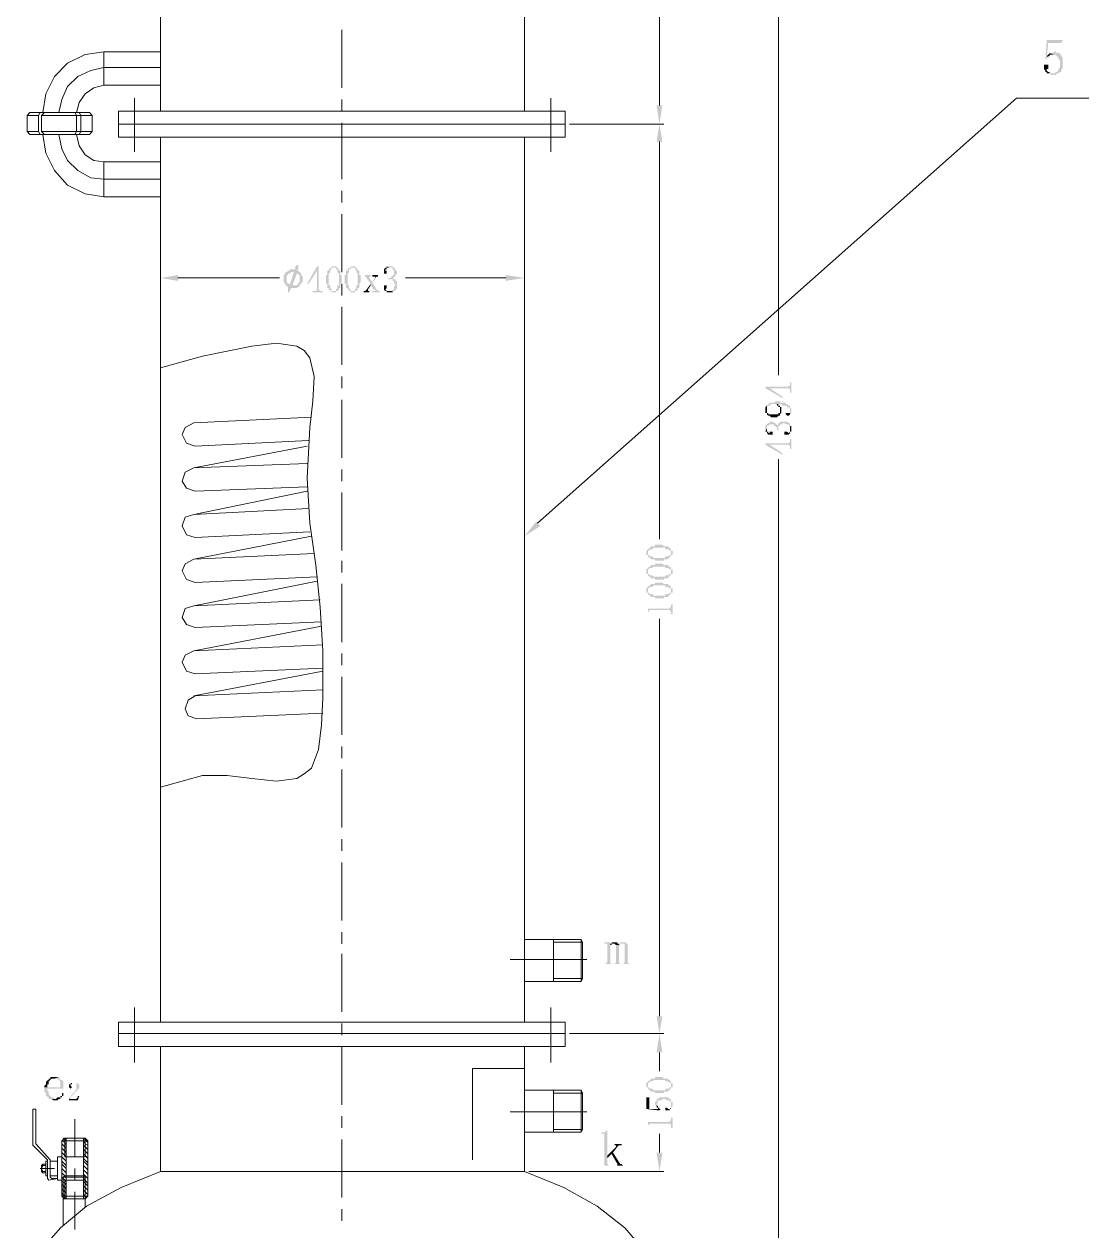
# Model space of a CAD drawing. Header units: millimetres. Extents: x 6 to 291, y 3 to 207.
# Drawn here: x 103.21 to 134.28, y 106.85 to 142.07 of the extents above; entities that cross this region are included whole.
import ezdxf

# ---------------------------------------------------------------- set-up
doc = ezdxf.new("R2010")
doc.units = ezdxf.units.MM

msp = doc.modelspace()

# ---------------------------------------------------------------- hatches: boundary and pattern name
h = msp.add_hatch(color=7)
h.dxf.hatch_style = 2
h.paths.add_polyline_path([(133.519192, 141.605), (133.053526, 141.605), (133.011192, 141.054667), (133.053526, 141.054667), (133.053526, 141.097), (133.095859, 141.097), (133.053526, 141.139333), (133.095859, 141.520333), (133.476859, 141.520333)])
h = msp.add_hatch(color=7)
h.dxf.hatch_style = 2
h.paths.add_polyline_path([(133.265192, 141.266333), (133.222859, 141.224), (133.138192, 141.224), (133.265192, 141.181667), (133.307526, 141.181667), (133.349859, 141.139333), (133.392192, 141.097), (133.392192, 141.054667), (133.434526, 141.012333), (133.434526, 140.885333), (133.434526, 140.800667), (133.392192, 140.758333), (133.392192, 140.716), (133.349859, 140.673667), (133.307526, 140.673667), (133.307526, 140.631333), (133.095859, 140.631333), (133.138192, 140.631333), (133.180526, 140.589), (133.307526, 140.589), (133.349859, 140.631333), (133.392192, 140.631333), (133.434526, 140.673667), (133.476859, 140.673667), (133.476859, 140.758333), (133.519192, 140.758333), (133.519192, 140.800667), (133.519192, 140.927667), (133.519192, 140.97), (133.519192, 141.054667), (133.519192, 141.097), (133.476859, 141.139333), (133.476859, 141.181667), (133.434526, 141.181667), (133.434526, 141.224), (133.349859, 141.224), (133.307526, 141.266333)])
h = msp.add_hatch(color=7)
h.dxf.hatch_style = 2
h.paths.add_polyline_path([(133.053526, 140.885333), (132.968859, 140.885333), (132.968859, 140.800667), (132.968859, 140.758333), (133.011192, 140.716), (133.011192, 140.673667), (133.053526, 140.673667), (133.053526, 140.631333), (133.222859, 140.631333), (133.138192, 140.631333), (133.138192, 140.673667), (133.095859, 140.673667), (133.053526, 140.716), (133.053526, 140.758333), (133.095859, 140.758333), (133.095859, 140.843), (133.095859, 140.885333)])
h = msp.add_hatch(color=7)
h.dxf.hatch_style = 2
h.paths.add_polyline_path([(133.138192, 141.224), (133.095859, 141.181667), (133.053526, 141.139333), (133.095859, 141.097), (133.095859, 141.139333), (133.138192, 141.139333), (133.138192, 141.181667), (133.265192, 141.181667)])
at = {"true_color": 0x00ff00}
h = msp.add_hatch(color=3, dxfattribs=at)
h.dxf.hatch_style = 2
h.paths.add_polyline_path([(121.665859, 139.7), (121.835192, 139.7), (121.750526, 139.149667)])
h = msp.add_hatch(color=3, dxfattribs=at)
h.dxf.hatch_style = 2
h.paths.add_polyline_path([(121.665859, 138.641667), (121.835192, 138.641667), (121.750526, 139.149667)])
h = msp.add_hatch(color=3, dxfattribs=at)
h.dxf.hatch_style = 2
h.paths.add_polyline_path([(111.167192, 135.043333), (111.124859, 135.001), (111.124859, 134.916333), (110.955526, 134.916333), (110.955526, 134.874), (110.913192, 134.874), (110.870859, 134.831667), (110.828526, 134.831667), (110.828526, 134.789333), (110.786192, 134.747), (110.786192, 134.704667), (110.786192, 134.62), (110.786192, 134.535333), (110.828526, 134.493), (110.828526, 134.450667), (110.955526, 134.450667), (110.955526, 134.493), (110.913192, 134.493), (110.870859, 134.535333), (110.870859, 134.577667), (110.870859, 134.62), (110.870859, 134.662333), (110.870859, 134.704667), (110.870859, 134.747), (110.913192, 134.747), (110.913192, 134.789333), (110.955526, 134.789333), (110.997859, 134.831667), (111.251859, 134.831667), (111.209526, 134.874), (111.167192, 134.874), (111.209526, 134.916333), (111.209526, 134.958667), (111.209526, 135.001), (111.209526, 135.043333)])
h = msp.add_hatch(color=3, dxfattribs=at)
h.dxf.hatch_style = 2
h.paths.add_polyline_path([(111.040192, 134.916333), (110.997859, 134.916333), (111.124859, 134.916333), (111.082526, 134.916333)])
h = msp.add_hatch(color=3, dxfattribs=at)
h.dxf.hatch_style = 2
h.paths.add_polyline_path([(111.802192, 135.001), (111.759859, 135.001), (111.463526, 134.493), (111.759859, 134.493), (111.759859, 134.323667), (111.717526, 134.281333), (111.632859, 134.281333), (111.632859, 134.239), (111.929192, 134.239), (111.929192, 134.281333), (111.844526, 134.281333), (111.802192, 134.323667), (111.802192, 134.493), (111.929192, 134.493), (111.505859, 134.493), (111.759859, 134.874)])
h = msp.add_hatch(color=3, dxfattribs=at)
h.dxf.hatch_style = 2
h.paths.add_polyline_path([(111.802192, 135.001), (111.759859, 134.874), (111.759859, 134.493), (111.505859, 134.493), (111.802192, 134.493)])
h = msp.add_hatch(color=3, dxfattribs=at)
h.dxf.hatch_style = 2
h.paths.add_polyline_path([(112.140859, 134.958667), (112.098526, 134.916333), (112.098526, 134.874), (112.056192, 134.874), (112.056192, 134.831667), (112.056192, 134.789333), (112.056192, 134.747), (112.013859, 134.747), (112.013859, 134.704667), (112.013859, 134.662333), (112.013859, 134.62), (112.013859, 134.577667), (112.013859, 134.535333), (112.013859, 134.493), (112.056192, 134.493), (112.056192, 134.450667), (112.056192, 134.408333), (112.056192, 134.366), (112.098526, 134.366), (112.098526, 134.323667), (112.140859, 134.323667), (112.140859, 134.281333), (112.183192, 134.281333), (112.183192, 134.239), (112.310192, 134.239), (112.310192, 134.281333), (112.352526, 134.281333), (112.183192, 134.281333), (112.183192, 134.323667), (112.140859, 134.366), (112.140859, 134.408333), (112.140859, 134.450667), (112.098526, 134.450667), (112.098526, 134.493), (112.098526, 134.535333), (112.098526, 134.577667), (112.098526, 134.662333), (112.098526, 134.704667), (112.098526, 134.747), (112.098526, 134.789333), (112.140859, 134.831667), (112.140859, 134.874), (112.140859, 134.916333), (112.183192, 134.916333), (112.183192, 134.958667), (112.225526, 134.958667)])
h = msp.add_hatch(color=3, dxfattribs=at)
h.dxf.hatch_style = 2
h.paths.add_polyline_path([(112.225526, 135.001), (112.183192, 135.001), (112.183192, 134.958667), (112.140859, 134.958667), (112.310192, 134.958667), (112.310192, 134.916333), (112.352526, 134.916333), (112.352526, 134.874), (112.352526, 134.831667), (112.394859, 134.789333), (112.394859, 134.747), (112.394859, 134.662333), (112.394859, 134.62), (112.394859, 134.535333), (112.394859, 134.493), (112.394859, 134.450667), (112.352526, 134.450667), (112.352526, 134.408333), (112.352526, 134.366), (112.310192, 134.323667), (112.310192, 134.281333), (112.225526, 134.281333), (112.352526, 134.281333), (112.394859, 134.323667), (112.394859, 134.366), (112.437192, 134.366), (112.437192, 134.408333), (112.437192, 134.450667), (112.437192, 134.493), (112.479526, 134.535333), (112.479526, 134.62), (112.479526, 134.662333), (112.479526, 134.747), (112.437192, 134.747), (112.437192, 134.789333), (112.437192, 134.831667), (112.437192, 134.874), (112.394859, 134.874), (112.394859, 134.916333), (112.352526, 134.958667), (112.310192, 135.001), (112.267859, 135.001)])
h = msp.add_hatch(color=3, dxfattribs=at)
h.dxf.hatch_style = 2
h.paths.add_polyline_path([(112.691192, 134.958667), (112.648859, 134.916333), (112.648859, 134.874), (112.606526, 134.874), (112.606526, 134.831667), (112.606526, 134.789333), (112.606526, 134.747), (112.564192, 134.747), (112.564192, 134.704667), (112.564192, 134.662333), (112.564192, 134.62), (112.564192, 134.577667), (112.564192, 134.535333), (112.564192, 134.493), (112.606526, 134.493), (112.606526, 134.450667), (112.606526, 134.408333), (112.606526, 134.366), (112.648859, 134.366), (112.648859, 134.323667), (112.691192, 134.323667), (112.691192, 134.281333), (112.733526, 134.281333), (112.733526, 134.239), (112.860526, 134.239), (112.860526, 134.281333), (112.902859, 134.281333), (112.733526, 134.281333), (112.733526, 134.323667), (112.691192, 134.366), (112.691192, 134.408333), (112.691192, 134.450667), (112.648859, 134.450667), (112.648859, 134.493), (112.648859, 134.535333), (112.648859, 134.577667), (112.648859, 134.662333), (112.648859, 134.704667), (112.648859, 134.747), (112.648859, 134.789333), (112.691192, 134.831667), (112.691192, 134.874), (112.691192, 134.916333), (112.733526, 134.916333), (112.733526, 134.958667), (112.775859, 134.958667)])
h = msp.add_hatch(color=3, dxfattribs=at)
h.dxf.hatch_style = 2
h.paths.add_polyline_path([(112.775859, 135.001), (112.733526, 135.001), (112.733526, 134.958667), (112.691192, 134.958667), (112.860526, 134.958667), (112.860526, 134.916333), (112.902859, 134.916333), (112.902859, 134.874), (112.902859, 134.831667), (112.945192, 134.789333), (112.945192, 134.747), (112.945192, 134.662333), (112.945192, 134.62), (112.945192, 134.535333), (112.945192, 134.493), (112.945192, 134.450667), (112.902859, 134.450667), (112.902859, 134.408333), (112.902859, 134.366), (112.860526, 134.323667), (112.860526, 134.281333), (112.775859, 134.281333), (112.902859, 134.281333), (112.945192, 134.323667), (112.945192, 134.366), (112.987526, 134.366), (112.987526, 134.408333), (112.987526, 134.450667), (112.987526, 134.493), (113.029859, 134.535333), (113.029859, 134.62), (113.029859, 134.662333), (113.029859, 134.747), (112.987526, 134.747), (112.987526, 134.789333), (112.987526, 134.831667), (112.987526, 134.874), (112.945192, 134.874), (112.945192, 134.916333), (112.902859, 134.958667), (112.860526, 135.001), (112.818192, 135.001)])
h = msp.add_hatch(color=3, dxfattribs=at)
h.dxf.hatch_style = 2
h.paths.add_polyline_path([(113.791859, 135.001), (113.791859, 134.958667), (113.749526, 134.958667), (113.707192, 134.916333), (113.707192, 134.874), (113.707192, 134.831667), (113.707192, 134.789333), (113.791859, 134.789333), (113.791859, 134.831667), (113.791859, 134.874), (113.749526, 134.874), (113.749526, 134.916333), (113.791859, 134.916333), (113.791859, 134.958667), (113.876526, 134.958667)])
h = msp.add_hatch(color=3, dxfattribs=at)
h.dxf.hatch_style = 2
h.paths.add_polyline_path([(113.876526, 135.001), (113.791859, 135.001), (113.876526, 134.958667), (113.961192, 134.958667), (113.961192, 134.916333), (114.003526, 134.874), (114.003526, 134.831667), (114.003526, 134.789333), (114.003526, 134.747), (113.961192, 134.747), (113.961192, 134.704667), (113.918859, 134.704667), (113.918859, 134.662333), (113.834192, 134.662333), (113.834192, 134.62), (113.961192, 134.62), (113.961192, 134.577667), (114.003526, 134.577667), (114.003526, 134.535333), (114.003526, 134.493), (114.045859, 134.493), (114.045859, 134.450667), (114.003526, 134.408333), (114.003526, 134.366), (114.003526, 134.323667), (113.961192, 134.323667), (113.961192, 134.281333), (113.876526, 134.281333), (114.045859, 134.281333), (114.045859, 134.323667), (114.088192, 134.366), (114.088192, 134.408333), (114.088192, 134.450667), (114.088192, 134.493), (114.088192, 134.535333), (114.088192, 134.577667), (114.045859, 134.577667), (114.045859, 134.62), (114.003526, 134.62), (113.961192, 134.662333), (114.003526, 134.662333), (114.003526, 134.704667), (114.045859, 134.704667), (114.045859, 134.747), (114.088192, 134.789333), (114.088192, 134.831667), (114.088192, 134.874), (114.045859, 134.874), (114.045859, 134.916333), (114.003526, 134.958667), (113.961192, 135.001), (113.918859, 135.001)])
h = msp.add_hatch(color=3, dxfattribs=at)
h.dxf.hatch_style = 2
h.paths.add_polyline_path([(107.695859, 134.747), (107.695859, 134.577667), (107.187859, 134.662333)])
h = msp.add_hatch(color=3, dxfattribs=at)
h.dxf.hatch_style = 2
h.paths.add_polyline_path([(111.251859, 134.831667), (111.040192, 134.831667), (111.082526, 134.831667), (110.955526, 134.450667), (110.828526, 134.450667), (110.870859, 134.450667), (110.870859, 134.408333), (111.040192, 134.450667), (111.167192, 134.789333), (111.294192, 134.789333)])
h = msp.add_hatch(color=3, dxfattribs=at)
h.dxf.hatch_style = 2
h.paths.add_polyline_path([(111.294192, 134.789333), (111.167192, 134.789333), (111.209526, 134.789333), (111.209526, 134.747), (111.251859, 134.747), (111.251859, 134.704667), (111.251859, 134.62), (111.251859, 134.577667), (111.251859, 134.535333), (111.209526, 134.535333), (111.209526, 134.493), (111.167192, 134.450667), (111.040192, 134.450667), (110.870859, 134.408333), (110.913192, 134.408333), (110.913192, 134.366), (110.913192, 134.281333), (110.913192, 134.239), (110.955526, 134.239), (110.955526, 134.281333), (110.997859, 134.366), (111.167192, 134.366), (111.209526, 134.408333), (111.251859, 134.408333), (111.251859, 134.450667), (111.294192, 134.493), (111.294192, 134.535333), (111.336526, 134.535333), (111.336526, 134.577667), (111.336526, 134.62), (111.336526, 134.662333), (111.336526, 134.704667), (111.294192, 134.747)])
h = msp.add_hatch(color=3, dxfattribs=at)
h.dxf.hatch_style = 2
h.paths.add_polyline_path([(113.326192, 134.747), (113.156859, 134.747), (113.156859, 134.704667), (113.199192, 134.704667), (113.199192, 134.662333), (113.326192, 134.493), (113.326192, 134.450667), (113.410859, 134.323667), (113.453192, 134.323667), (113.453192, 134.281333), (113.368526, 134.281333), (113.368526, 134.239), (113.580192, 134.239), (113.580192, 134.281333), (113.537859, 134.281333), (113.495526, 134.323667), (113.368526, 134.535333), (113.283859, 134.662333), (113.283859, 134.704667), (113.326192, 134.704667)])
h = msp.add_hatch(color=3, dxfattribs=at)
h.dxf.hatch_style = 2
h.paths.add_polyline_path([(113.537859, 134.747), (113.368526, 134.747), (113.368526, 134.704667), (113.453192, 134.704667), (113.453192, 134.662333), (113.368526, 134.535333), (113.495526, 134.704667), (113.537859, 134.704667)])
h = msp.add_hatch(color=3, dxfattribs=at)
h.dxf.hatch_style = 2
h.paths.add_polyline_path([(117.263192, 134.747), (117.263192, 134.577667), (117.813526, 134.662333)])
h = msp.add_hatch(color=3, dxfattribs=at)
h.dxf.hatch_style = 2
h.paths.add_polyline_path([(111.124859, 134.366), (110.997859, 134.366), (111.082526, 134.366)])
h = msp.add_hatch(color=3, dxfattribs=at)
h.dxf.hatch_style = 2
h.paths.add_polyline_path([(113.326192, 134.493), (113.199192, 134.323667), (113.156859, 134.281333), (113.114526, 134.281333), (113.114526, 134.239), (113.283859, 134.239), (113.283859, 134.281333), (113.241526, 134.281333), (113.241526, 134.323667), (113.326192, 134.450667)])
h = msp.add_hatch(color=3, dxfattribs=at)
h.dxf.hatch_style = 2
h.paths.add_polyline_path([(113.749526, 134.450667), (113.707192, 134.450667), (113.707192, 134.408333), (113.707192, 134.366), (113.707192, 134.323667), (113.749526, 134.281333), (113.791859, 134.281333), (113.791859, 134.239), (113.961192, 134.239), (113.961192, 134.281333), (114.003526, 134.281333), (113.791859, 134.281333), (113.749526, 134.323667), (113.791859, 134.366), (113.791859, 134.408333), (113.791859, 134.450667)])
h = msp.add_hatch(color=3, dxfattribs=at)
h.dxf.hatch_style = 2
h.paths.add_polyline_path([(124.840859, 131.487333), (124.840859, 131.445), (125.348859, 131.148667), (125.348859, 131.445), (125.518192, 131.445), (125.560526, 131.402667), (125.560526, 131.318), (125.602859, 131.318), (125.602859, 131.614333), (125.560526, 131.614333), (125.560526, 131.572), (125.560526, 131.529667), (125.518192, 131.487333), (125.348859, 131.487333), (125.348859, 131.614333), (125.348859, 131.191), (124.967859, 131.445)])
h = msp.add_hatch(color=3, dxfattribs=at)
h.dxf.hatch_style = 2
h.paths.add_polyline_path([(124.840859, 131.487333), (124.967859, 131.445), (125.348859, 131.445), (125.348859, 131.191), (125.348859, 131.487333)])
h = msp.add_hatch(color=3, dxfattribs=at)
h.dxf.hatch_style = 2
h.paths.add_polyline_path([(124.883192, 130.937), (124.883192, 130.81), (124.883192, 130.894667), (124.925526, 130.937), (124.967859, 130.937), (125.010192, 130.979333), (125.137192, 130.979333), (125.179526, 130.937), (125.179526, 130.979333), (125.306526, 130.979333), (125.348859, 130.937), (125.475859, 130.937), (125.475859, 130.894667), (125.518192, 130.894667), (125.518192, 130.852333), (125.560526, 130.852333), (125.560526, 130.81), (125.560526, 130.683), (125.602859, 130.725333), (125.602859, 130.767667), (125.602859, 130.81), (125.602859, 130.852333), (125.560526, 130.852333), (125.560526, 130.894667), (125.560526, 130.937), (125.518192, 130.937), (125.475859, 130.979333), (125.433526, 130.979333), (125.433526, 131.021667), (125.264192, 131.021667), (125.264192, 131.064), (125.137192, 131.064), (125.094859, 131.021667), (124.967859, 131.021667), (124.925526, 130.979333)])
h = msp.add_hatch(color=3, dxfattribs=at)
h.dxf.hatch_style = 2
h.paths.add_polyline_path([(124.840859, 130.81), (124.840859, 130.767667), (124.840859, 130.725333), (124.883192, 130.725333), (124.883192, 130.683), (124.925526, 130.640667), (124.967859, 130.640667), (125.010192, 130.598333), (125.179526, 130.598333), (125.221859, 130.640667), (125.264192, 130.640667), (125.264192, 130.81), (125.264192, 130.767667), (125.264192, 130.725333), (125.221859, 130.725333), (125.221859, 130.683), (124.925526, 130.683), (124.925526, 130.725333), (124.883192, 130.725333), (124.883192, 130.767667), (124.883192, 130.81), (124.883192, 130.937), (124.840859, 130.894667), (124.840859, 130.852333)])
h = msp.add_hatch(color=3, dxfattribs=at)
h.dxf.hatch_style = 2
h.paths.add_polyline_path([(125.179526, 130.937), (125.221859, 130.937), (125.221859, 130.894667), (125.264192, 130.894667), (125.264192, 130.852333), (125.264192, 130.81), (125.264192, 130.683), (125.306526, 130.725333), (125.306526, 130.767667), (125.306526, 130.81), (125.306526, 130.852333), (125.306526, 130.894667), (125.264192, 130.894667), (125.264192, 130.937), (125.221859, 130.937), (125.221859, 130.979333), (125.179526, 130.979333)])
h = msp.add_hatch(color=3, dxfattribs=at)
h.dxf.hatch_style = 2
h.paths.add_polyline_path([(125.433526, 130.683), (125.475859, 130.640667), (125.518192, 130.640667), (125.560526, 130.683), (125.560526, 130.767667), (125.560526, 130.725333), (125.433526, 130.725333)])
h = msp.add_hatch(color=3, dxfattribs=at)
h.dxf.hatch_style = 2
h.paths.add_polyline_path([(124.840859, 130.259667), (124.840859, 130.217333), (124.840859, 130.175), (124.883192, 130.259667), (124.883192, 130.302), (124.883192, 130.344333), (124.925526, 130.344333), (124.967859, 130.386667), (125.094859, 130.386667), (125.094859, 130.344333), (125.137192, 130.344333), (125.137192, 130.302), (125.179526, 130.302), (125.179526, 130.259667), (125.179526, 130.217333), (125.221859, 130.217333), (125.221859, 130.302), (125.221859, 130.344333), (125.264192, 130.344333), (125.264192, 130.386667), (125.348859, 130.386667), (125.348859, 130.429), (125.391192, 130.429), (125.433526, 130.386667), (125.518192, 130.386667), (125.518192, 130.344333), (125.560526, 130.344333), (125.560526, 130.302), (125.560526, 130.259667), (125.560526, 130.386667), (125.560526, 130.429), (125.518192, 130.429), (125.475859, 130.471333), (125.264192, 130.471333), (125.264192, 130.429), (125.221859, 130.429), (125.221859, 130.386667), (125.179526, 130.344333), (125.179526, 130.386667), (125.137192, 130.386667), (125.137192, 130.429), (125.094859, 130.429), (125.052526, 130.471333), (124.967859, 130.471333), (124.967859, 130.429), (124.925526, 130.429), (124.883192, 130.386667), (124.840859, 130.344333), (124.840859, 130.302)])
h = msp.add_hatch(color=3, dxfattribs=at)
h.dxf.hatch_style = 2
h.paths.add_polyline_path([(125.391192, 130.132667), (125.391192, 130.090333), (125.518192, 130.090333), (125.560526, 130.132667), (125.560526, 130.175), (125.602859, 130.175), (125.602859, 130.217333), (125.602859, 130.259667), (125.602859, 130.302), (125.602859, 130.344333), (125.560526, 130.344333), (125.560526, 130.386667), (125.560526, 130.259667), (125.560526, 130.217333), (125.560526, 130.175), (125.518192, 130.132667), (125.475859, 130.175), (125.391192, 130.175)])
h = msp.add_hatch(color=3, dxfattribs=at)
h.dxf.hatch_style = 2
h.paths.add_polyline_path([(124.840859, 130.175), (124.883192, 130.175), (124.883192, 130.132667), (124.925526, 130.090333), (125.052526, 130.090333), (125.052526, 130.132667), (125.052526, 130.175), (124.967859, 130.175), (124.967859, 130.132667), (124.925526, 130.132667), (124.925526, 130.175), (124.883192, 130.175), (124.883192, 130.217333), (124.883192, 130.259667)])
h = msp.add_hatch(color=3, dxfattribs=at)
h.dxf.hatch_style = 2
h.paths.add_polyline_path([(124.840859, 129.836333), (124.840859, 129.794), (125.348859, 129.497667), (125.348859, 129.794), (125.518192, 129.794), (125.560526, 129.751667), (125.560526, 129.667), (125.602859, 129.667), (125.602859, 129.963333), (125.560526, 129.963333), (125.560526, 129.921), (125.560526, 129.878667), (125.518192, 129.836333), (125.348859, 129.836333), (125.348859, 129.963333), (125.348859, 129.54), (124.967859, 129.794)])
h = msp.add_hatch(color=3, dxfattribs=at)
h.dxf.hatch_style = 2
h.paths.add_polyline_path([(124.840859, 129.836333), (124.967859, 129.794), (125.348859, 129.794), (125.348859, 129.54), (125.348859, 129.836333)])
h = msp.add_hatch(color=3, dxfattribs=at)
h.dxf.hatch_style = 2
h.paths.add_polyline_path([(118.279192, 127.423333), (117.813526, 127.127), (118.152192, 127.550333)])
h = msp.add_hatch(color=3, dxfattribs=at)
h.dxf.hatch_style = 2
h.paths.add_polyline_path([(121.369526, 126.661333), (121.369526, 126.619), (121.369526, 126.576667), (121.411859, 126.576667), (121.411859, 126.534333), (121.411859, 126.661333), (121.411859, 126.703667), (121.454192, 126.703667), (121.454192, 126.746), (121.538859, 126.746), (121.581192, 126.788333), (121.919859, 126.788333), (121.919859, 126.746), (122.004526, 126.746), (122.046859, 126.703667), (122.089192, 126.703667), (122.089192, 126.661333), (122.089192, 126.746), (122.046859, 126.788333), (122.004526, 126.788333), (122.004526, 126.830667), (121.877526, 126.830667), (121.835192, 126.873), (121.623526, 126.873), (121.623526, 126.830667), (121.496526, 126.830667), (121.496526, 126.788333), (121.454192, 126.788333), (121.411859, 126.746), (121.369526, 126.703667)])
h = msp.add_hatch(color=3, dxfattribs=at)
h.dxf.hatch_style = 2
h.paths.add_polyline_path([(121.411859, 126.534333), (121.454192, 126.492), (121.496526, 126.492), (121.496526, 126.449667), (121.623526, 126.449667), (121.623526, 126.407333), (121.877526, 126.407333), (121.877526, 126.449667), (122.004526, 126.449667), (122.004526, 126.492), (122.046859, 126.492), (122.046859, 126.534333), (122.089192, 126.534333), (122.089192, 126.576667), (122.131526, 126.576667), (122.131526, 126.619), (122.131526, 126.661333), (122.131526, 126.703667), (122.089192, 126.703667), (122.089192, 126.746), (122.089192, 126.619), (122.089192, 126.576667), (122.046859, 126.576667), (122.004526, 126.534333), (121.919859, 126.534333), (121.919859, 126.492), (121.581192, 126.492), (121.538859, 126.534333), (121.454192, 126.534333), (121.454192, 126.576667), (121.411859, 126.576667), (121.411859, 126.619), (121.411859, 126.661333)])
h = msp.add_hatch(color=3, dxfattribs=at)
h.dxf.hatch_style = 2
h.paths.add_polyline_path([(121.369526, 126.111), (121.369526, 126.068667), (121.369526, 126.026333), (121.411859, 126.026333), (121.411859, 125.984), (121.411859, 126.111), (121.411859, 126.153333), (121.454192, 126.153333), (121.454192, 126.195667), (121.538859, 126.195667), (121.581192, 126.238), (121.919859, 126.238), (121.919859, 126.195667), (122.004526, 126.195667), (122.046859, 126.153333), (122.089192, 126.153333), (122.089192, 126.111), (122.089192, 126.195667), (122.046859, 126.238), (122.004526, 126.238), (122.004526, 126.280333), (121.877526, 126.280333), (121.835192, 126.322667), (121.623526, 126.322667), (121.623526, 126.280333), (121.496526, 126.280333), (121.496526, 126.238), (121.454192, 126.238), (121.411859, 126.195667), (121.369526, 126.153333)])
h = msp.add_hatch(color=3, dxfattribs=at)
h.dxf.hatch_style = 2
h.paths.add_polyline_path([(121.411859, 125.984), (121.454192, 125.941667), (121.496526, 125.941667), (121.496526, 125.899333), (121.623526, 125.899333), (121.623526, 125.857), (121.877526, 125.857), (121.877526, 125.899333), (122.004526, 125.899333), (122.004526, 125.941667), (122.046859, 125.941667), (122.046859, 125.984), (122.089192, 125.984), (122.089192, 126.026333), (122.131526, 126.026333), (122.131526, 126.068667), (122.131526, 126.111), (122.131526, 126.153333), (122.089192, 126.153333), (122.089192, 126.195667), (122.089192, 126.068667), (122.089192, 126.026333), (122.046859, 126.026333), (122.004526, 125.984), (121.919859, 125.984), (121.919859, 125.941667), (121.581192, 125.941667), (121.538859, 125.984), (121.454192, 125.984), (121.454192, 126.026333), (121.411859, 126.026333), (121.411859, 126.068667), (121.411859, 126.111)])
h = msp.add_hatch(color=3, dxfattribs=at)
h.dxf.hatch_style = 2
h.paths.add_polyline_path([(121.369526, 125.560667), (121.369526, 125.518333), (121.369526, 125.476), (121.411859, 125.476), (121.411859, 125.433667), (121.411859, 125.560667), (121.411859, 125.603), (121.454192, 125.603), (121.454192, 125.645333), (121.538859, 125.645333), (121.581192, 125.687667), (121.919859, 125.687667), (121.919859, 125.645333), (122.004526, 125.645333), (122.046859, 125.603), (122.089192, 125.603), (122.089192, 125.560667), (122.089192, 125.645333), (122.046859, 125.687667), (122.004526, 125.687667), (122.004526, 125.73), (121.877526, 125.73), (121.835192, 125.772333), (121.623526, 125.772333), (121.623526, 125.73), (121.496526, 125.73), (121.496526, 125.687667), (121.454192, 125.687667), (121.411859, 125.645333), (121.369526, 125.603)])
h = msp.add_hatch(color=3, dxfattribs=at)
h.dxf.hatch_style = 2
h.paths.add_polyline_path([(121.411859, 125.433667), (121.454192, 125.391333), (121.496526, 125.391333), (121.496526, 125.349), (121.623526, 125.349), (121.623526, 125.306667), (121.877526, 125.306667), (121.877526, 125.349), (122.004526, 125.349), (122.004526, 125.391333), (122.046859, 125.391333), (122.046859, 125.433667), (122.089192, 125.433667), (122.089192, 125.476), (122.131526, 125.476), (122.131526, 125.518333), (122.131526, 125.560667), (122.131526, 125.603), (122.089192, 125.603), (122.089192, 125.645333), (122.089192, 125.518333), (122.089192, 125.476), (122.046859, 125.476), (122.004526, 125.433667), (121.919859, 125.433667), (121.919859, 125.391333), (121.581192, 125.391333), (121.538859, 125.433667), (121.454192, 125.433667), (121.454192, 125.476), (121.411859, 125.476), (121.411859, 125.518333), (121.411859, 125.560667)])
h = msp.add_hatch(color=3, dxfattribs=at)
h.dxf.hatch_style = 2
h.paths.add_polyline_path([(121.369526, 125.010333), (121.411859, 125.010333), (121.411859, 124.968), (121.411859, 124.925667), (121.454192, 124.925667), (121.454192, 124.883333), (121.454192, 124.841), (121.454192, 124.925667), (121.454192, 124.968), (122.046859, 124.968), (122.089192, 124.925667), (122.089192, 124.883333), (122.089192, 124.841), (122.131526, 124.841), (122.131526, 125.137333), (122.089192, 125.137333), (122.089192, 125.095), (122.089192, 125.052667), (122.046859, 125.052667), (122.046859, 125.010333), (122.004526, 125.010333)])
at = {"true_color": 0x00b8b8}
h = msp.add_hatch(color=132, dxfattribs=at)
h.dxf.hatch_style = 2
h.paths.add_polyline_path([(120.311192, 115.273667), (120.141859, 115.273667), (120.141859, 115.231333), (120.226526, 115.231333), (120.226526, 114.681), (120.184192, 114.681), (120.184192, 114.638667), (120.141859, 114.638667), (120.353526, 114.638667), (120.311192, 114.681), (120.311192, 115.146667), (120.311192, 115.189)])
h = msp.add_hatch(color=132, dxfattribs=at)
h.dxf.hatch_style = 2
h.paths.add_polyline_path([(120.353526, 115.231333), (120.311192, 115.231333), (120.311192, 115.189), (120.353526, 115.189), (120.353526, 115.231333), (120.438192, 115.231333)])
h = msp.add_hatch(color=132, dxfattribs=at)
h.dxf.hatch_style = 2
h.paths.add_polyline_path([(120.438192, 115.273667), (120.353526, 115.273667), (120.353526, 115.231333), (120.438192, 115.231333), (120.480526, 115.189), (120.565192, 115.189), (120.565192, 115.231333), (120.522859, 115.231333), (120.522859, 115.273667), (120.480526, 115.273667)])
h = msp.add_hatch(color=132, dxfattribs=at)
h.dxf.hatch_style = 2
h.paths.add_polyline_path([(120.692192, 115.273667), (120.607526, 115.273667), (120.607526, 115.231333), (120.565192, 115.231333), (120.565192, 115.189), (120.480526, 115.189), (120.480526, 115.146667), (120.480526, 114.681), (120.438192, 114.638667), (120.607526, 114.638667), (120.565192, 114.681), (120.565192, 115.146667), (120.607526, 115.189), (120.607526, 115.231333), (120.776859, 115.231333), (120.776859, 115.273667), (120.734526, 115.273667)])
h = msp.add_hatch(color=132, dxfattribs=at)
h.dxf.hatch_style = 2
h.paths.add_polyline_path([(120.776859, 115.231333), (120.692192, 115.231333), (120.734526, 115.231333), (120.734526, 115.146667), (120.734526, 114.681), (120.692192, 114.638667), (120.861526, 114.638667), (120.819192, 114.681), (120.819192, 115.146667), (120.819192, 115.231333)])
at = {"true_color": 0x00ff00}
h = msp.add_hatch(color=3, dxfattribs=at)
h.dxf.hatch_style = 2
h.paths.add_polyline_path([(121.665859, 113.114667), (121.835192, 113.114667), (121.750526, 112.606667)])
h = msp.add_hatch(color=3, dxfattribs=at)
h.dxf.hatch_style = 2
h.paths.add_polyline_path([(121.665859, 112.056333), (121.835192, 112.056333), (121.750526, 112.606667)])
at = {"true_color": 0x00b8b8}
h = msp.add_hatch(color=132, dxfattribs=at)
h.dxf.hatch_style = 2
h.paths.add_polyline_path([(104.224526, 111.336667), (104.097526, 111.294333), (104.182192, 111.294333), (104.224526, 111.252), (104.266859, 111.209667), (104.266859, 111.125), (104.266859, 111.040333), (103.801192, 111.040333), (103.801192, 110.998), (103.801192, 110.913333), (103.843526, 110.871), (103.843526, 110.828667), (103.843526, 110.786333), (103.885859, 110.786333), (103.885859, 110.744), (103.928192, 110.744), (103.928192, 110.701667), (104.139859, 110.701667), (104.097526, 110.701667), (104.055192, 110.744), (104.012859, 110.744), (103.970526, 110.786333), (103.928192, 110.828667), (103.928192, 110.913333), (103.885859, 110.955667), (103.885859, 110.998), (104.351526, 110.998), (104.351526, 111.082667), (104.351526, 111.167333), (104.351526, 111.209667), (104.309192, 111.252), (104.266859, 111.252), (104.266859, 111.294333), (104.224526, 111.294333)])
h = msp.add_hatch(color=132, dxfattribs=at)
h.dxf.hatch_style = 2
h.paths.add_polyline_path([(104.097526, 111.336667), (103.970526, 111.336667), (103.970526, 111.294333), (103.928192, 111.294333), (103.928192, 111.252), (103.885859, 111.252), (103.885859, 111.209667), (103.843526, 111.209667), (103.843526, 111.167333), (103.843526, 111.125), (103.801192, 111.082667), (103.801192, 111.040333), (103.885859, 111.040333), (103.885859, 111.125), (103.928192, 111.125), (103.928192, 111.209667), (103.970526, 111.252), (104.012859, 111.294333), (104.097526, 111.294333), (104.224526, 111.336667), (104.139859, 111.336667)])
at = {"true_color": 0x00ff00}
h = msp.add_hatch(color=3, dxfattribs=at)
h.dxf.hatch_style = 2
h.paths.add_polyline_path([(121.369526, 111.125), (121.369526, 111.082667), (121.369526, 111.040333), (121.411859, 111.040333), (121.411859, 110.998), (121.411859, 111.125), (121.411859, 111.167333), (121.454192, 111.167333), (121.454192, 111.209667), (121.538859, 111.209667), (121.581192, 111.252), (121.919859, 111.252), (121.919859, 111.209667), (122.004526, 111.209667), (122.046859, 111.167333), (122.089192, 111.167333), (122.089192, 111.125), (122.089192, 111.209667), (122.046859, 111.252), (122.004526, 111.252), (122.004526, 111.294333), (121.877526, 111.294333), (121.835192, 111.336667), (121.623526, 111.336667), (121.623526, 111.294333), (121.496526, 111.294333), (121.496526, 111.252), (121.454192, 111.252), (121.411859, 111.209667), (121.369526, 111.167333)])
at = {"true_color": 0x00b8b8}
h = msp.add_hatch(color=132, dxfattribs=at)
h.dxf.hatch_style = 2
h.paths.add_polyline_path([(104.605526, 111.167333), (104.563192, 111.167333), (104.563192, 111.125), (104.520859, 111.125), (104.520859, 111.082667), (104.520859, 111.040333), (104.563192, 110.998), (104.605526, 111.040333), (104.563192, 111.082667), (104.563192, 111.125), (104.605526, 111.125), (104.605526, 111.167333), (104.647859, 111.167333)])
h = msp.add_hatch(color=132, dxfattribs=at)
h.dxf.hatch_style = 2
h.paths.add_polyline_path([(104.647859, 111.167333), (104.605526, 111.167333), (104.732526, 111.167333), (104.732526, 111.125), (104.732526, 111.082667), (104.732526, 111.040333), (104.732526, 110.998), (104.732526, 110.955667), (104.690192, 110.955667), (104.690192, 110.913333), (104.647859, 110.871), (104.605526, 110.828667), (104.563192, 110.786333), (104.563192, 110.744), (104.520859, 110.744), (104.520859, 110.701667), (104.563192, 110.701667), (104.563192, 110.744), (104.605526, 110.786333), (104.647859, 110.828667), (104.690192, 110.871), (104.690192, 110.913333), (104.732526, 110.913333), (104.774859, 110.955667), (104.774859, 110.998), (104.817192, 110.998), (104.817192, 111.040333), (104.817192, 111.082667), (104.817192, 111.125), (104.774859, 111.125), (104.774859, 111.167333), (104.690192, 111.167333)])
at = {"true_color": 0x00ff00}
h = msp.add_hatch(color=3, dxfattribs=at)
h.dxf.hatch_style = 2
h.paths.add_polyline_path([(121.411859, 110.998), (121.454192, 110.955667), (121.496526, 110.955667), (121.496526, 110.913333), (121.623526, 110.913333), (121.623526, 110.871), (121.877526, 110.871), (121.877526, 110.913333), (122.004526, 110.913333), (122.004526, 110.955667), (122.046859, 110.955667), (122.046859, 110.998), (122.089192, 110.998), (122.089192, 111.040333), (122.131526, 111.040333), (122.131526, 111.082667), (122.131526, 111.125), (122.131526, 111.167333), (122.089192, 111.167333), (122.089192, 111.209667), (122.089192, 111.082667), (122.089192, 111.040333), (122.046859, 111.040333), (122.004526, 110.998), (121.919859, 110.998), (121.919859, 110.955667), (121.581192, 110.955667), (121.538859, 110.998), (121.454192, 110.998), (121.454192, 111.040333), (121.411859, 111.040333), (121.411859, 111.082667), (121.411859, 111.125)])
at = {"true_color": 0x00b8b8}
h = msp.add_hatch(color=132, dxfattribs=at)
h.dxf.hatch_style = 2
h.paths.add_polyline_path([(104.309192, 110.871), (104.309192, 110.786333), (104.266859, 110.786333), (104.266859, 110.744), (104.182192, 110.744), (104.139859, 110.701667), (103.928192, 110.701667), (104.012859, 110.701667), (104.055192, 110.659333), (104.182192, 110.659333), (104.224526, 110.701667), (104.266859, 110.701667), (104.266859, 110.744), (104.309192, 110.744), (104.309192, 110.786333), (104.351526, 110.786333), (104.351526, 110.871)])
h = msp.add_hatch(color=132, dxfattribs=at)
h.dxf.hatch_style = 2
h.paths.add_polyline_path([(104.817192, 110.786333), (104.774859, 110.786333), (104.774859, 110.744), (104.732526, 110.701667), (104.520859, 110.701667), (104.520859, 110.659333), (104.774859, 110.659333)])
at = {"true_color": 0x00ff00}
h = msp.add_hatch(color=3, dxfattribs=at)
h.dxf.hatch_style = 2
h.paths.add_polyline_path([(121.369526, 110.744), (121.369526, 110.405333), (121.750526, 110.363), (121.792859, 110.405333), (121.750526, 110.405333), (121.750526, 110.447667), (121.708192, 110.405333), (121.454192, 110.405333), (121.454192, 110.744)])
h = msp.add_hatch(color=3, dxfattribs=at)
h.dxf.hatch_style = 2
h.paths.add_polyline_path([(121.623526, 110.574667), (121.623526, 110.532333), (121.665859, 110.49), (121.665859, 110.447667), (121.665859, 110.574667), (121.708192, 110.574667), (121.708192, 110.617), (121.708192, 110.659333), (121.835192, 110.659333), (121.835192, 110.701667), (121.919859, 110.701667), (121.962192, 110.659333), (122.046859, 110.659333), (122.046859, 110.617), (122.089192, 110.617), (122.089192, 110.574667), (122.089192, 110.447667), (122.131526, 110.49), (122.131526, 110.532333), (122.131526, 110.574667), (122.131526, 110.617), (122.089192, 110.617), (122.089192, 110.659333), (122.089192, 110.701667), (122.046859, 110.701667), (122.004526, 110.744), (121.750526, 110.744), (121.708192, 110.701667), (121.665859, 110.701667), (121.665859, 110.659333), (121.665859, 110.617), (121.623526, 110.617)])
h = msp.add_hatch(color=3, dxfattribs=at)
h.dxf.hatch_style = 2
h.paths.add_polyline_path([(121.665859, 110.447667), (121.708192, 110.447667), (121.708192, 110.405333), (121.750526, 110.447667), (121.708192, 110.447667), (121.708192, 110.49), (121.665859, 110.532333), (121.665859, 110.574667)])
h = msp.add_hatch(color=3, dxfattribs=at)
h.dxf.hatch_style = 2
h.paths.add_polyline_path([(121.919859, 110.405333), (121.919859, 110.363), (122.046859, 110.363), (122.046859, 110.405333), (122.089192, 110.405333), (122.089192, 110.532333), (122.089192, 110.49), (122.089192, 110.447667), (122.046859, 110.405333), (122.004526, 110.405333), (121.962192, 110.447667), (121.919859, 110.447667)])
h = msp.add_hatch(color=3, dxfattribs=at)
h.dxf.hatch_style = 2
h.paths.add_polyline_path([(121.369526, 110.024333), (121.411859, 110.024333), (121.411859, 109.982), (121.411859, 109.939667), (121.454192, 109.939667), (121.454192, 109.897333), (121.454192, 109.855), (121.454192, 109.939667), (121.454192, 109.982), (122.046859, 109.982), (122.089192, 109.939667), (122.089192, 109.897333), (122.089192, 109.855), (122.131526, 109.855), (122.131526, 110.151333), (122.089192, 110.151333), (122.089192, 110.109), (122.089192, 110.066667), (122.046859, 110.066667), (122.046859, 110.024333), (122.004526, 110.024333)])
at = {"true_color": 0x00b8b8}
h = msp.add_hatch(color=132, dxfattribs=at)
h.dxf.hatch_style = 2
h.paths.add_polyline_path([(120.226526, 109.770333), (120.184192, 109.770333), (120.184192, 109.728), (120.057192, 109.728), (120.057192, 109.685667), (120.141859, 109.685667), (120.141859, 108.796667), (120.141859, 108.754333), (120.057192, 108.754333), (120.311192, 108.754333), (120.268859, 108.754333), (120.226526, 108.796667), (120.226526, 109.050667)])
h = msp.add_hatch(color=132, dxfattribs=at)
h.dxf.hatch_style = 2
h.paths.add_polyline_path([(120.649859, 109.389333), (120.438192, 109.389333), (120.438192, 109.347), (120.480526, 109.347), (120.480526, 109.304667), (120.226526, 109.050667), (120.226526, 108.966), (120.353526, 109.093), (120.395859, 109.135333), (120.522859, 109.304667), (120.565192, 109.347), (120.649859, 109.347)])
h = msp.add_hatch(color=132, dxfattribs=at)
h.dxf.hatch_style = 2
h.paths.add_polyline_path([(120.395859, 109.135333), (120.353526, 109.093), (120.522859, 108.796667), (120.522859, 108.754333), (120.480526, 108.754333), (120.692192, 108.754333), (120.649859, 108.796667), (120.607526, 108.796667)])
at = {"true_color": 0x00ff00}
h = msp.add_hatch(color=3, dxfattribs=at)
h.dxf.hatch_style = 2
h.paths.add_polyline_path([(121.665859, 109.135333), (121.835192, 109.135333), (121.750526, 108.585)])

# ---------------------------------------------------------------- linework, layer by layer
at = {"color": 3, "lineweight": 0, "true_color": 0x00ff00}
for points in [[(125.221859, 188.468), (125.221859, 131.826)], [(121.750526, 139.7), (121.750526, 157.903333)], [(118.194526, 127.508), (132.164526, 139.911667)], [(119.125859, 139.149667), (121.877526, 139.149667)], [(119.125859, 139.149667), (121.877526, 139.149667)], [(121.750526, 138.641667), (121.750526, 127.042333)], [(107.187859, 135.339667), (107.187859, 134.535333)], [(117.813526, 135.339667), (117.813526, 134.535333)], [(107.695859, 134.662333), (110.659192, 134.662333)], [(117.263192, 134.662333), (114.342192, 134.662333)], [(125.221859, 72.771), (125.221859, 129.370667)], [(121.750526, 113.114667), (121.750526, 124.714)], [(119.125859, 112.606667), (121.877526, 112.606667)], [(119.125859, 112.606667), (121.877526, 112.606667)], [(121.750526, 112.056333), (121.750526, 111.506)], [(121.750526, 109.135333), (121.750526, 109.685667)], [(117.940526, 108.585), (121.877526, 108.585)]]:
    msp.add_lwpolyline(points, dxfattribs=at)
at = {"color": 7, "lineweight": 0}
for points in [[(107.187859, 139.530667), (107.187859, 178.646667)], [(117.813526, 139.530667), (117.813526, 178.646667)], [(105.536859, 141.266333), (104.986526, 141.181667), (104.478526, 140.927667), (104.097526, 140.546667), (103.843526, 140.038667), (103.758859, 139.488333)], [(105.536859, 140.292667), (105.536859, 141.266333)], [(105.536859, 141.266333), (107.187859, 141.266333)], [(105.536859, 140.292667), (105.240526, 140.208), (104.986526, 140.038667), (104.817192, 139.784667), (104.732526, 139.488333)], [(107.187859, 140.292667), (105.536859, 140.292667)], [(132.164526, 139.911667), (134.281192, 139.911667)], [(103.631859, 139.403667), (103.293192, 139.403667), (103.377859, 139.488333)], [(103.377859, 139.488333), (105.113526, 139.488333)], [(103.504859, 139.488333), (104.986526, 139.488333)], [(103.631859, 139.403667), (103.674192, 139.488333)], [(103.716526, 138.938), (103.716526, 139.403667), (103.801192, 139.488333)], [(104.732526, 138.938), (104.732526, 139.403667), (104.690192, 139.488333)], [(104.859526, 138.938), (104.859526, 139.403667), (104.817192, 139.488333)], [(105.198192, 139.403667), (105.113526, 139.488333)], [(105.960192, 138.768667), (105.960192, 139.530667)], [(105.960192, 139.530667), (118.998859, 139.530667), (118.998859, 138.768667)], [(103.293192, 139.403667), (103.293192, 138.938)], [(103.631859, 139.403667), (103.631859, 138.938)], [(105.198192, 139.403667), (103.716526, 139.403667)], [(105.198192, 139.403667), (105.198192, 138.938)], [(105.960192, 139.149667), (118.998859, 139.149667)], [(103.631859, 138.938), (103.293192, 138.938)], [(103.377859, 138.853333), (103.293192, 138.938)], [(103.377859, 138.853333), (105.113526, 138.853333)], [(103.674192, 138.853333), (103.631859, 138.938)], [(105.198192, 138.938), (103.716526, 138.938)], [(103.801192, 138.853333), (103.716526, 138.938)], [(103.758859, 138.853333), (103.843526, 138.303), (104.097526, 137.795), (104.478526, 137.371667), (104.986526, 137.117667), (105.536859, 137.033)], [(104.690192, 138.853333), (104.732526, 138.938)], [(104.732526, 138.853333), (104.817192, 138.514667), (104.986526, 138.260667), (105.240526, 138.091333), (105.536859, 138.049), (105.536859, 137.033)], [(104.817192, 138.853333), (104.859526, 138.938)], [(105.198192, 138.938), (105.113526, 138.853333)], [(105.960192, 138.768667), (118.998859, 138.768667)], [(107.187859, 112.945333), (107.187859, 138.768667)], [(117.813526, 112.945333), (117.813526, 138.768667)], [(107.187859, 138.049), (105.536859, 138.049)], [(105.536859, 137.033), (107.187859, 137.033)], [(108.161526, 130.429), (107.907526, 130.302), (107.822859, 130.090333), (107.949859, 129.836333), (108.203859, 129.751667)], [(108.161526, 130.429), (111.590526, 130.598333)], [(108.161526, 129.116667), (111.463526, 129.751667)], [(111.505859, 129.921), (108.203859, 129.751667)], [(108.161526, 129.116667), (107.907526, 128.989667), (107.822859, 128.735667), (107.949859, 128.524), (108.203859, 128.439333)], [(108.161526, 129.116667), (111.463526, 129.243667)], [(111.463526, 128.566333), (108.203859, 128.439333)], [(108.161526, 127.762), (111.463526, 128.439333)], [(108.161526, 127.762), (111.505859, 127.931333)], [(108.161526, 127.762), (107.907526, 127.677333), (107.822859, 127.423333), (107.949859, 127.169333), (108.203859, 127.084667)], [(111.548192, 127.254), (108.203859, 127.084667)], [(108.161526, 126.449667), (111.590526, 127.127)], [(108.161526, 126.449667), (107.907526, 126.322667), (107.822859, 126.111), (107.949859, 125.857), (108.203859, 125.772333)], [(108.161526, 126.449667), (111.675192, 126.619)], [(108.161526, 125.095), (111.759859, 125.814667)], [(111.759859, 125.941667), (108.203859, 125.772333)], [(108.161526, 125.095), (107.907526, 125.010333), (107.822859, 124.756333), (107.949859, 124.544667), (108.203859, 124.46)], [(108.161526, 125.095), (111.844526, 125.264333)], [(108.161526, 123.782667), (111.886859, 124.502333)], [(111.886859, 124.629333), (108.203859, 124.46)], [(108.161526, 123.782667), (107.907526, 123.655667), (107.822859, 123.444), (107.949859, 123.19), (108.203859, 123.105333)], [(108.161526, 123.782667), (111.929192, 123.952)], [(111.929192, 123.274667), (108.203859, 123.105333)], [(108.161526, 122.470333), (111.929192, 123.19)], [(108.161526, 122.470333), (111.929192, 122.639667)], [(108.203859, 122.470333), (107.992192, 122.343333), (107.907526, 122.089333), (107.992192, 121.877667), (108.246192, 121.793), (111.929192, 121.962333)], [(117.813526, 115.358333), (119.464526, 115.358333)], [(118.660192, 115.358333), (118.660192, 114.130667)], [(118.660192, 115.273667), (119.506859, 115.273667)], [(119.506859, 115.273667), (119.464526, 115.358333), (119.464526, 114.765667)], [(119.506859, 115.273667), (119.506859, 114.215333)], [(119.506859, 114.215333), (119.464526, 114.130667), (119.464526, 114.765667)], [(119.464526, 114.130667), (117.813526, 114.130667)], [(119.506859, 114.215333), (118.660192, 114.215333)], [(105.960192, 112.225667), (105.960192, 112.945333)], [(105.960192, 112.945333), (118.998859, 112.945333), (118.998859, 112.225667)], [(105.960192, 112.606667), (118.998859, 112.606667)], [(105.960192, 112.225667), (118.998859, 112.225667)], [(107.187859, 108.585), (107.187859, 112.225667)], [(117.813526, 108.585), (117.813526, 112.225667)], [(117.813526, 111.590667), (116.289526, 111.590667), (116.289526, 108.923667)], [(117.813526, 110.955667), (119.464526, 110.955667)], [(118.660192, 110.955667), (118.660192, 109.728)], [(119.506859, 110.871), (119.464526, 110.955667), (119.464526, 110.320667)], [(118.660192, 110.871), (119.506859, 110.871)], [(119.506859, 110.871), (119.506859, 109.812667)], [(103.547192, 110.405333), (103.462526, 110.405333)], [(103.462526, 109.347), (103.462526, 110.405333)], [(103.547192, 109.389333), (103.547192, 110.405333)], [(119.506859, 109.812667), (119.464526, 109.728), (119.464526, 110.320667)], [(104.393859, 109.558667), (104.309192, 109.474)], [(104.393859, 109.558667), (104.986526, 109.558667)], [(104.436192, 109.558667), (104.436192, 107.780667)], [(104.944192, 109.558667), (104.944192, 107.780667)], [(105.071192, 109.474), (104.986526, 109.558667)], [(119.464526, 109.728), (117.813526, 109.728)], [(119.506859, 109.812667), (118.660192, 109.812667)], [(103.462526, 109.347), (103.885859, 108.923667), (103.885859, 108.881333)], [(103.547192, 109.389333), (103.970526, 108.923667), (103.970526, 108.881333)], [(104.309192, 107.865333), (104.309192, 109.474)], [(104.309192, 109.474), (105.071192, 109.474)], [(105.071192, 107.865333), (105.071192, 109.474)], [(103.843526, 108.669667), (103.843526, 108.881333), (103.885859, 108.881333)], [(103.885859, 108.881333), (103.885859, 108.669667)], [(103.970526, 108.881333), (103.970526, 108.923667)], [(104.182192, 108.881333), (103.970526, 108.881333), (103.970526, 108.669667)], [(104.309192, 109.008333), (104.182192, 109.008333), (104.182192, 108.669667)], [(107.187859, 108.585), (106.044859, 108.119333), (105.028859, 107.569), (104.266859, 106.934), (103.674192, 106.256667), (103.293192, 105.537), (103.208526, 104.775)], [(103.758859, 108.796667), (103.716526, 108.754333), (103.758859, 108.754333)], [(103.716526, 108.754333), (103.716526, 108.669667)], [(103.758859, 108.754333), (103.716526, 108.669667)], [(103.716526, 108.585), (103.716526, 108.669667), (103.758859, 108.585), (103.716526, 108.585), (103.758859, 108.542667)], [(103.716526, 108.585), (103.716526, 108.627333)], [(103.716526, 108.585), (103.716526, 108.627333)], [(103.843526, 108.796667), (103.758859, 108.796667)], [(103.758859, 108.754333), (103.843526, 108.754333), (103.843526, 108.669667)], [(103.758859, 108.585), (103.843526, 108.585), (103.843526, 108.669667)], [(103.843526, 108.542667), (103.758859, 108.542667)], [(103.843526, 108.754333), (103.843526, 108.796667)], [(103.843526, 108.754333), (103.843526, 108.669667)], [(103.843526, 108.669667), (103.843526, 108.458), (103.885859, 108.458)], [(103.843526, 108.585), (103.843526, 108.669667)], [(103.843526, 108.542667), (103.843526, 108.585)], [(103.885859, 108.458), (103.885859, 108.669667)], [(104.182192, 108.458), (103.970526, 108.458), (103.970526, 108.669667)], [(104.309192, 108.331), (104.182192, 108.331), (104.182192, 108.669667)], [(107.187859, 108.585), (117.813526, 108.585)], [(121.792859, 104.775), (121.665859, 105.537), (121.327192, 106.256667), (120.734526, 106.934), (119.930192, 107.569), (118.956526, 108.119333), (117.813526, 108.585)], [(103.885859, 108.458), (103.885859, 108.373333), (103.928192, 108.331)], [(104.012859, 108.373333), (104.182192, 108.373333), (103.928192, 108.331)], [(103.970526, 108.458), (103.970526, 108.415667), (104.012859, 108.373333)], [(104.986526, 108.415667), (104.351526, 108.415667), (104.393859, 108.458)], [(104.351526, 107.018667), (104.351526, 108.415667)], [(104.393859, 108.458), (104.986526, 108.458)], [(104.986526, 107.526667), (104.986526, 108.458)], [(104.393859, 107.780667), (104.309192, 107.865333)], [(104.309192, 107.865333), (105.071192, 107.865333)], [(104.351526, 107.780667), (104.986526, 107.780667)], [(104.986526, 107.780667), (104.393859, 107.780667)], [(105.071192, 107.865333), (104.986526, 107.780667)]]:
    msp.add_lwpolyline(points, dxfattribs=at)
at = {"color": 1, "lineweight": 0, "true_color": 0xff0000}
for points in [[(112.479526, 140.208), (112.479526, 141.901333)], [(105.536859, 140.800667), (105.155859, 140.716), (104.774859, 140.546667), (104.478526, 140.250333), (104.309192, 139.869333), (104.224526, 139.488333)], [(105.536859, 140.800667), (107.187859, 140.800667)], [(106.425859, 139.911667), (106.425859, 138.345333)], [(112.479526, 139.530667), (112.479526, 139.869333)], [(118.575526, 139.911667), (118.575526, 138.345333)], [(112.479526, 137.541), (112.479526, 139.192)], [(104.224526, 138.853333), (104.309192, 138.43), (104.478526, 138.091333), (104.774859, 137.795), (105.155859, 137.583333), (105.536859, 137.541)], [(105.536859, 137.541), (107.187859, 137.541)], [(112.479526, 136.863667), (112.479526, 137.202333)], [(112.479526, 134.831667), (112.479526, 136.525)], [(112.479526, 134.154333), (112.479526, 134.493)], [(112.479526, 132.122333), (112.479526, 133.815667)], [(112.479526, 131.445), (112.479526, 131.783667)], [(112.479526, 129.413), (112.479526, 131.106333)], [(112.479526, 128.735667), (112.479526, 129.074333)], [(112.479526, 126.703667), (112.479526, 128.397)], [(112.479526, 126.068667), (112.479526, 126.407333)], [(112.479526, 124.036667), (112.479526, 125.73)], [(112.479526, 123.359333), (112.479526, 123.698)], [(112.479526, 121.327333), (112.479526, 123.020667)], [(112.479526, 120.65), (112.479526, 120.988667)], [(112.479526, 118.618), (112.479526, 120.311333)], [(112.479526, 117.940667), (112.479526, 118.279333)], [(112.479526, 115.908667), (112.479526, 117.602)], [(112.479526, 115.231333), (112.479526, 115.57)], [(112.479526, 113.241667), (112.479526, 114.935)], [(119.633859, 114.765667), (117.390192, 114.765667)], [(106.425859, 113.368667), (106.425859, 111.76)], [(118.575526, 113.368667), (118.575526, 111.76)], [(112.479526, 112.564333), (112.479526, 112.903)], [(112.479526, 110.532333), (112.479526, 112.225667)], [(119.633859, 110.320667), (117.390192, 110.320667)], [(104.690192, 110.109), (104.690192, 109.008333)], [(112.479526, 109.855), (112.479526, 110.193667)], [(112.479526, 107.823), (112.479526, 109.516333)], [(103.674192, 108.669667), (104.097526, 108.669667)], [(104.690192, 108.669667), (104.690192, 108.331)], [(104.690192, 107.992333), (104.690192, 106.891667)], [(112.479526, 107.145667), (112.479526, 107.484333)]]:
    msp.add_lwpolyline(points, dxfattribs=at)
at = {"color": 6, "lineweight": 0, "true_color": 0xff00ff}
for points in [[(107.187859, 132.037667), (108.415526, 132.376333), (109.854859, 132.672667), (110.574526, 132.757333), (111.167192, 132.672667), (111.378859, 132.545667), (111.548192, 132.334), (111.675192, 131.783667), (111.632859, 131.064), (111.548192, 130.302), (111.463526, 128.820333), (111.548192, 127.508), (111.717526, 126.280333), (111.844526, 125.052667), (111.929192, 123.782667), (111.929192, 122.385667), (111.886859, 121.623667), (111.802192, 120.904), (111.590526, 120.353667), (111.378859, 120.184333), (111.167192, 120.057333), (110.574526, 119.972667), (109.854859, 120.057333), (109.135192, 120.142), (108.415526, 120.142), (107.187859, 119.803333)], [(104.351526, 109.558667), (104.393859, 109.516333), (104.436192, 109.474)], [(104.393859, 109.008333), (104.393859, 109.558667)], [(105.071192, 109.431667), (104.986526, 109.516333), (104.944192, 109.558667)], [(104.986526, 109.008333), (104.986526, 109.558667)], [(104.309192, 109.474), (104.393859, 109.431667), (104.436192, 109.347)], [(104.309192, 109.389333), (104.393859, 109.304667), (104.436192, 109.262333)], [(104.309192, 109.262333), (104.393859, 109.177667), (104.436192, 109.135333)], [(105.071192, 109.347), (104.986526, 109.389333), (104.944192, 109.474)], [(105.071192, 109.22), (104.986526, 109.304667), (104.944192, 109.347)], [(105.071192, 109.093), (104.986526, 109.177667), (104.944192, 109.22)], [(104.309192, 109.135333), (104.393859, 109.050667), (104.436192, 109.008333)], [(104.436192, 108.881333), (104.309192, 109.008333)], [(104.436192, 108.754333), (104.309192, 108.881333)], [(104.393859, 109.008333), (104.986526, 109.008333)], [(105.071192, 108.966), (104.986526, 109.050667), (104.944192, 109.093)], [(105.071192, 108.839), (104.944192, 108.966)], [(105.071192, 108.754333), (104.944192, 108.881333)], [(104.436192, 108.669667), (104.309192, 108.796667)], [(104.436192, 108.542667), (104.309192, 108.669667)], [(104.436192, 108.415667), (104.309192, 108.542667)], [(105.071192, 108.627333), (104.944192, 108.754333)], [(105.071192, 108.500333), (104.944192, 108.627333)], [(105.071192, 108.373333), (104.944192, 108.500333)], [(104.309192, 108.415667), (104.393859, 108.331), (104.436192, 108.288667)], [(104.436192, 108.204), (104.393859, 108.246333), (104.309192, 108.288667)], [(104.436192, 108.077), (104.393859, 108.119333), (104.309192, 108.204)], [(104.393859, 107.780667), (104.393859, 108.331), (104.986526, 108.331)], [(105.071192, 108.246333), (104.944192, 108.373333)], [(104.986526, 108.246333), (104.944192, 108.288667)], [(104.986526, 108.119333), (104.944192, 108.161667)], [(104.986526, 108.331), (104.986526, 107.780667)], [(105.071192, 108.161667), (104.986526, 108.246333)], [(104.436192, 107.95), (104.393859, 107.992333), (104.309192, 108.077)], [(104.436192, 107.823), (104.393859, 107.865333), (104.309192, 107.95)], [(104.986526, 107.992333), (104.944192, 108.034667)], [(104.986526, 107.865333), (104.944192, 107.907667)], [(104.944192, 107.780667), (104.944192, 107.823)], [(105.071192, 108.034667), (104.986526, 108.119333)], [(105.071192, 107.907667), (104.986526, 107.992333)], [(105.028859, 107.823), (104.986526, 107.865333)]]:
    msp.add_lwpolyline(points, dxfattribs=at)

doc.saveas('drawing.dxf')
